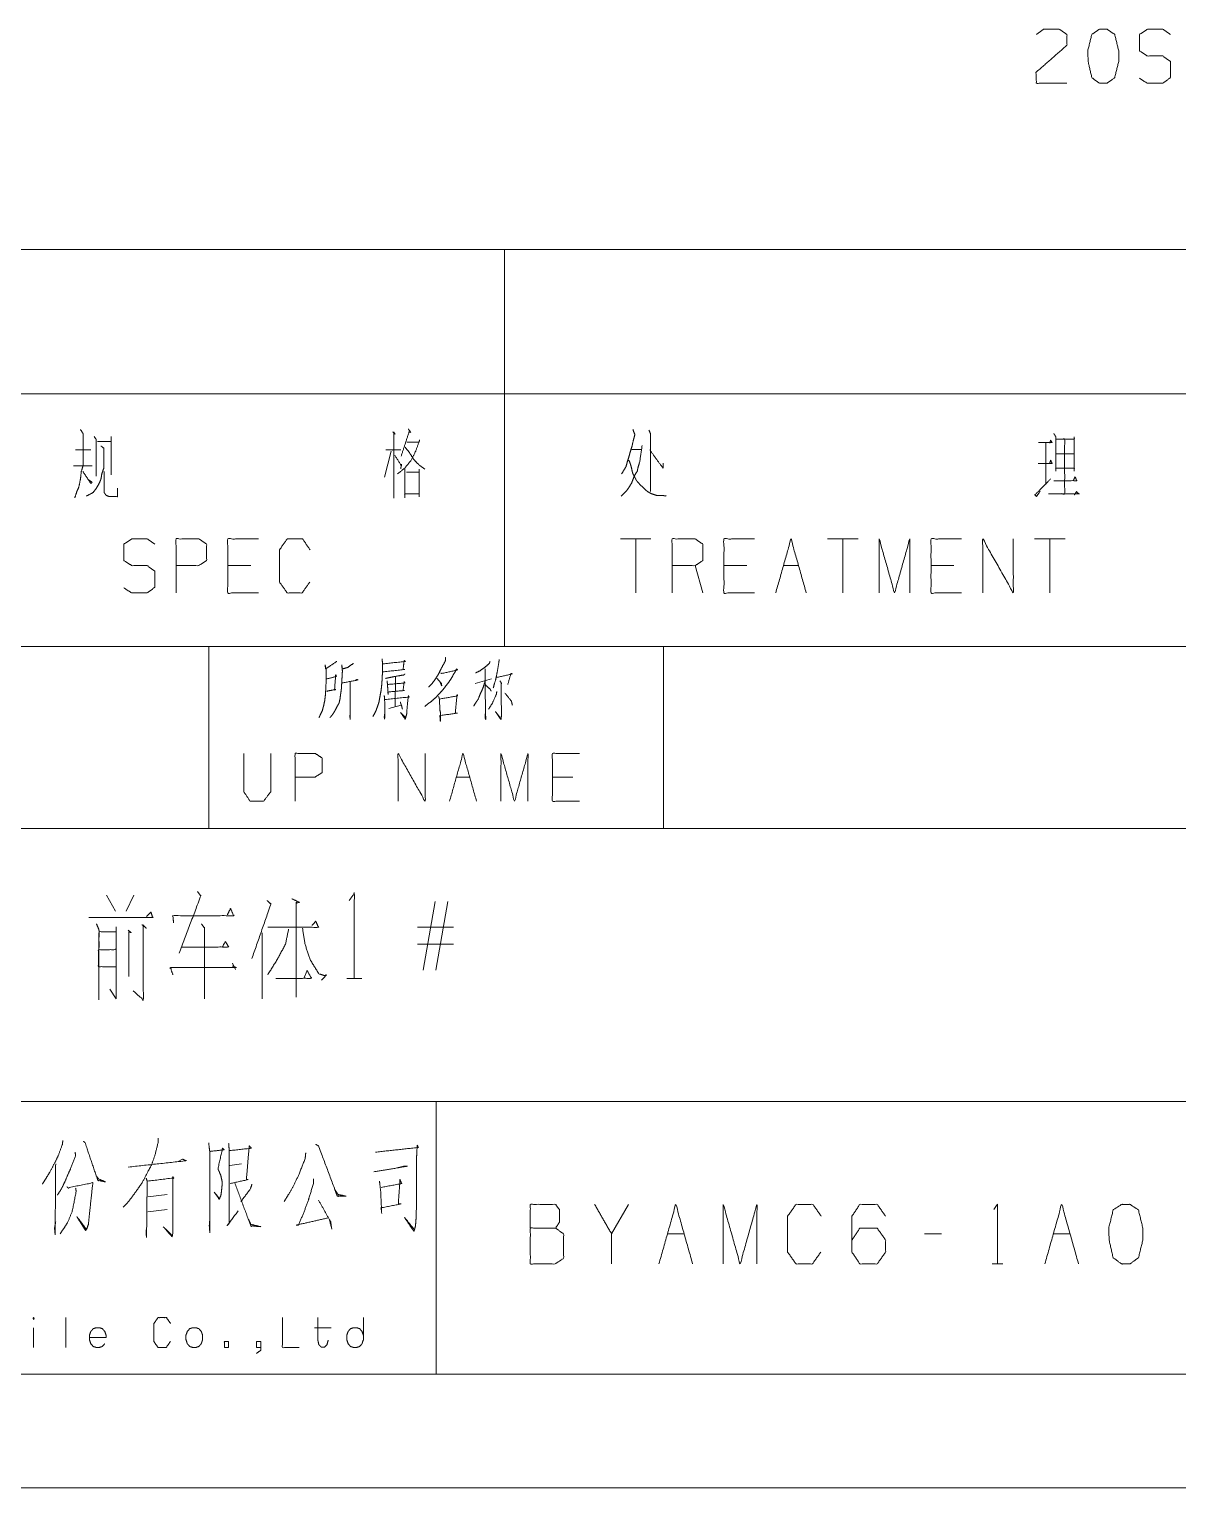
# Model space of a CAD drawing. Header units: millimetres. Extents: x 0 to 420, y 0 to 297.
# Drawn here: x 317.1 to 367.6, y 0 to 64.2 of the extents above; entities that cross this region are included whole.
import ezdxf

# ---------------------------------------------------------------- set-up
doc = ezdxf.new("R2010")
doc.units = ezdxf.units.MM
doc.layers.add('101', color=7, linetype='Continuous', true_color=0xffffff)

msp = doc.modelspace()

# ---------------------------------------------------------------- linework, layer by layer
at = {"layer": '101', "color": 72, "linetype": 'Continuous', "lineweight": 18}
for p, q in [((313, 54.463), (338, 54.463)), ((338, 54.463), (338, 48.113)), ((338, 54.463), (368, 54.463)), ((313, 48.113), (338, 48.113)), ((338, 48.113), (338, 37)), ((338, 48.113), (368, 48.113)), ((320.703, 46.25), (320.703, 44.55)), ((319.147, 45.65), (319.819, 45.65)), ((320.102, 46.025), (320.703, 46.025)), ((333.018, 45.6), (332.735, 44.45)), ((343.601, 45.675), (344.025, 45.675)), ((361.813, 45.95), (361.813, 44.125)), ((319.059, 44.95), (319.872, 44.95)), ((362.255, 45.475), (363.032, 45.475)), ((344.449, 41.737), (343.106, 41.737)), ((343.778, 41.737), (343.778, 39.362)), ((353.555, 41.737), (352.212, 41.737)), ((352.884, 41.737), (352.884, 39.362)), ((362.661, 41.737), (361.318, 41.737)), ((361.989, 41.737), (361.989, 39.362)), ((326.847, 40.563), (325.839, 40.563)), ((346.726, 39.362), (346.39, 40.563)), ((348.666, 40.563), (347.659, 40.563)), ((350.271, 40.563), (350.943, 40.563)), ((357.772, 40.563), (356.765, 40.563)), ((313, 37), (338, 37)), ((338, 37), (368, 37)), ((333.22, 35.666), (333.204, 34.364)), ((336.715, 35.379), (337.433, 35.578)), ((332.923, 34.275), (333.469, 34.43)), ((335.887, 31.261), (336.48, 31.261)), ((341.006, 31.261), (340.116, 31.261)), ((320.507, 26.071), (320.896, 25.363)), ((321.704, 26.071), (321.37, 25.363)), ((334.429, 22.764), (334.958, 25.796)), ((335.515, 25.796), (334.986, 22.764)), ((327.343, 24.418), (327.343, 21.504)), ((335.765, 24.654), (334.179, 24.654)), ((335.765, 23.906), (334.179, 23.906)), ((326.179, 22.804), (326.04, 23.079)), ((329.319, 22.725), (329.18, 22.41)), ((320.646, 21.938), (320.924, 21.504)), ((331.067, 22.41), (331.735, 22.41)), ((323.853, 14.454), (323.658, 14.35)), ((326.437, 14.247), (325.925, 14.178)), ((323.17, 12.901), (322.316, 12.798)), ((322.316, 12.142), (323.17, 12.246)), ((343.454, 12.469), (342.712, 11.172)), ((345.17, 11.172), (345.912, 11.172)), ((357.227, 11.172), (356.485, 11.172)), ((362.142, 11.172), (362.884, 11.172)), ((359.45, 9.847), (359.919, 9.847)), ((318.712, 7.499), (318.712, 6.174)), ((317.297, 7.043), (317.297, 6.174)), ((329.656, 7.043), (330.387, 7.043))]:
    msp.add_line(p, q, dxfattribs=at)
at = {"layer": '101', "color": 133, "linetype": 'Continuous', "lineweight": 18}
for p, q in [((235, 37), (415, 37)), ((325, 37), (325, 29)), ((345, 37), (345, 29)), ((235, 29), (415, 29)), ((285, 17), (394, 17)), ((335, 17), (335, 5)), ((25, 5), (415, 5)), ((235, 5), (415, 5)), ((0, 0), (420, 0))]:
    msp.add_line(p, q, dxfattribs=at)
at = {"layer": '101', "color": 72, "linetype": 'Continuous', "lineweight": 18}
for points, knots in [([(364.507, 61.78), (364.843, 62.03), (365.02, 62.73), (365.02, 63.205), (364.843, 63.93), (364.507, 64.155), (364.171, 64.155), (363.836, 63.93), (363.659, 63.205), (363.677, 62.73), (363.836, 62.03), (364.171, 61.78), (364.507, 61.78)], [0, 0, 0.067524, 0.18397, 0.260583, 0.380943, 0.446139, 0.500302, 0.565504, 0.685863, 0.762529, 0.878308, 0.945837, 1, 1]), ([(361.4, 63.93), (361.718, 64.155), (362.408, 64.155), (362.743, 63.93), (362.743, 63.455), (361.382, 62.255), (361.4, 61.78), (362.743, 61.78)], [0, 0, 0.069694, 0.192978, 0.265273, 0.350226, 0.674741, 0.759753, 1, 1]), ([(365.935, 62.005), (366.271, 61.78), (366.961, 61.78), (367.296, 62.03), (367.296, 62.73), (366.961, 62.98), (366.289, 62.98), (365.935, 63.205), (365.935, 63.93), (366.289, 64.155), (366.961, 64.155), (367.296, 63.93)], [0, 0, 0.068035, 0.184054, 0.254518, 0.372335, 0.442798, 0.555847, 0.62637, 0.748394, 0.818917, 0.931965, 1, 1]), ([(319.359, 46.55), (319.483, 46.35), (319.483, 45), (319.395, 44.7), (319.359, 44.375), (319.289, 44.025), (319.2, 43.825), (319.112, 43.55)], [0, 0, 0.076125, 0.513098, 0.614331, 0.720148, 0.835726, 0.906504, 1, 1]), ([(319.96, 46.25), (320.049, 46.1), (320.049, 44.5)], [0, 0, 0.098129, 1, 1]), ([(333.089, 46.45), (333.195, 46.35), (333.142, 46.425), (333.142, 43.525), (333.142, 45.65), (332.788, 45.65), (333.442, 45.65)], [0, 0, 0.023247, 0.037896, 0.500409, 0.839319, 0.895699, 1, 1]), ([(333.778, 46.575), (333.884, 46.425), (333.814, 46.45), (333.46, 45.375)], [0, 0, 0.132126, 0.186059, 1, 1]), ([(343.654, 46.55), (343.742, 46.325), (343.654, 46), (343.619, 45.825), (343.548, 45.6), (343.477, 45.35), (343.407, 45.125), (343.354, 44.925), (343.265, 44.775), (343.159, 44.6)], [0, 0, 0.116541, 0.278918, 0.364993, 0.478696, 0.603951, 0.71766, 0.817412, 0.901346, 1, 1]), ([(344.361, 46.525), (344.432, 46.35), (344.432, 43.825)], [0, 0, 0.06955, 1, 1]), ([(362.166, 46.375), (362.255, 46.225), (362.255, 44.725), (362.255, 44.85), (363.068, 44.85), (363.068, 44.725), (363.068, 46.225), (363.068, 46.125), (362.255, 46.125), (362.643, 46.125), (362.643, 43.725), (361.936, 43.725), (363.28, 43.725), (363.191, 43.775), (363.174, 43.825), (363.068, 43.675)], [0, 0, 0.016856, 0.162098, 0.174201, 0.252928, 0.265031, 0.410272, 0.419955, 0.498682, 0.536334, 0.76872, 0.837175, 0.967244, 0.977077, 0.982211, 1, 1]), ([(320.261, 45.825), (320.385, 45.725), (320.385, 44.85), (320.296, 44.6), (320.261, 44.375), (320.19, 44.2), (320.049, 43.95), (319.907, 43.775), (319.624, 43.625)], [0, 0, 0.062435, 0.405831, 0.509895, 0.599279, 0.673351, 0.786072, 0.874364, 1, 1]), ([(333.708, 46), (334.255, 46), (334.273, 46.1), (334.114, 45.625), (333.884, 45.175), (333.619, 44.85), (333.301, 44.6)], [0, 0, 0.220966, 0.26192, 0.463932, 0.667691, 0.836831, 1, 1]), ([(333.637, 45.775), (333.814, 45.55), (334.008, 45.25), (334.185, 45.05), (334.503, 44.8)], [0, 0, 0.21756, 0.48939, 0.692342, 1, 1]), ([(344.06, 45.85), (343.954, 45.125), (343.884, 44.9), (343.848, 44.725), (343.742, 44.55), (343.654, 44.35), (343.601, 44.2), (343.477, 44), (343.371, 43.85), (343.141, 43.625)], [0, 0, 0.296653, 0.392139, 0.46442, 0.547269, 0.635793, 0.700209, 0.795421, 0.869798, 1, 1]), ([(344.396, 45.65), (344.98, 44.85), (344.98, 45.075)], [0, 0, 0.814824, 1, 1]), ([(361.495, 45.975), (362.096, 45.975), (362.025, 46.075), (361.989, 45.95)], [0, 0, 0.704243, 0.847777, 1, 1]), ([(333.177, 45.425), (333.478, 44.95), (333.478, 45.025), (333.442, 44.825)], [0, 0, 0.668993, 0.75826, 1, 1]), ([(343.477, 45.2), (343.548, 45.025), (343.601, 44.825), (343.636, 44.65), (343.813, 44.3), (343.901, 44.2), (344.149, 43.95), (344.29, 43.825), (344.467, 43.725), (344.714, 43.65), (344.944, 43.65), (345.121, 43.625)], [0, 0, 0.075192, 0.15762, 0.228747, 0.384949, 0.438119, 0.578251, 0.653441, 0.734337, 0.837345, 0.928883, 1, 1]), ([(361.477, 45.05), (362.096, 45.05), (362.025, 45.2), (361.989, 45.075)], [0, 0, 0.676561, 0.857934, 1, 1]), ([(319.465, 44.7), (319.819, 44.175), (319.872, 44.225), (319.731, 44.325)], [0, 0, 0.720064, 0.802978, 1, 1]), ([(320.402, 44.7), (320.402, 43.775), (320.491, 43.65), (320.632, 43.6), (320.985, 43.6), (320.985, 43.975)], [0, 0, 0.472764, 0.551003, 0.627661, 0.808338, 1, 1]), ([(333.619, 44.8), (333.619, 43.55), (333.619, 43.725), (334.255, 43.725), (334.255, 43.6), (334.255, 44.8), (334.255, 44.675), (333.69, 44.675)], [0, 0, 0.306605, 0.34953, 0.505604, 0.536265, 0.830605, 0.861265, 1, 1]), ([(361.565, 43.85), (361.406, 43.6), (361.336, 43.675), (362.025, 44.375)], [0, 0, 0.214427, 0.289033, 1, 1]), ([(362.166, 44.3), (363.174, 44.3), (363.103, 44.475), (363.032, 44.325)], [0, 0, 0.739673, 0.878255, 1, 1]), ([(321.269, 39.588), (321.604, 39.362), (322.294, 39.362), (322.63, 39.613), (322.63, 40.313), (322.294, 40.563), (321.622, 40.563), (321.269, 40.788), (321.269, 41.513), (321.622, 41.737), (322.294, 41.737), (322.63, 41.513)], [0, 0, 0.068037, 0.184055, 0.25452, 0.372335, 0.4428, 0.555844, 0.626371, 0.748393, 0.81892, 0.931964, 1, 1]), ([(323.563, 39.362), (323.563, 41.737), (324.57, 41.737), (324.906, 41.513), (324.906, 40.788), (324.553, 40.563), (323.563, 40.563)], [0, 0, 0.401147, 0.571311, 0.639588, 0.762044, 0.832821, 1, 1]), ([(327.183, 39.362), (325.839, 39.362), (325.839, 41.737), (327.183, 41.737)], [0, 0, 0.26539, 0.73461, 1, 1]), ([(329.441, 39.838), (329.106, 39.362), (328.452, 39.362), (328.116, 39.838), (328.116, 41.263), (328.452, 41.737), (329.123, 41.737), (329.459, 41.263)], [0, 0, 0.114568, 0.243366, 0.357936, 0.638584, 0.753154, 0.885433, 1, 1]), ([(345.383, 39.362), (345.383, 41.737), (346.39, 41.737), (346.726, 41.513), (346.726, 40.788), (346.39, 40.563), (345.383, 40.563)], [0, 0, 0.400951, 0.571036, 0.639278, 0.761673, 0.829915, 1, 1]), ([(349.002, 39.362), (347.659, 39.362), (347.659, 41.737), (349.002, 41.737)], [0, 0, 0.26539, 0.73461, 1, 1]), ([(349.935, 39.362), (350.607, 41.737), (351.279, 39.362)], [0, 0, 0.499999, 1, 1]), ([(354.488, 39.362), (354.488, 41.737), (355.16, 39.362), (355.832, 41.737), (355.832, 39.362)], [0, 0, 0.245192, 0.500001, 0.754808, 1, 1]), ([(358.108, 39.362), (356.765, 39.362), (356.765, 41.737), (358.108, 41.737)], [0, 0, 0.26539, 0.73461, 1, 1]), ([(359.041, 39.362), (359.041, 41.737), (360.385, 39.362), (360.385, 41.737)], [0, 0, 0.317574, 0.682426, 1, 1]), ([(330.629, 36.351), (330.566, 36.307), (330.145, 36.02), (330.114, 36.196), (330.161, 36.02), (330.161, 35.446), (330.145, 35.092), (330.129, 34.849), (330.098, 34.606), (330.051, 34.386), (329.989, 34.165), (329.911, 34.01), (329.848, 33.878)], [0, 0, 0.024363, 0.186803, 0.243942, 0.302154, 0.485024, 0.597668, 0.675195, 0.753199, 0.825098, 0.89819, 0.953346, 1, 1]), ([(331.363, 36.262), (331.113, 36.086), (330.879, 36.02), (330.847, 36.196), (330.879, 35.931), (330.863, 35.666), (330.847, 35.379), (330.832, 35.136), (330.801, 34.916), (330.769, 34.673), (330.723, 34.496), (330.645, 34.364), (330.566, 34.209), (330.488, 34.077), (330.41, 33.966), (330.332, 33.878)], [0, 0, 0.096319, 0.172937, 0.229415, 0.313416, 0.396985, 0.487495, 0.564125, 0.634336, 0.711437, 0.768975, 0.817388, 0.871906, 0.920319, 0.962889, 1, 1]), ([(332.626, 36.461), (332.642, 36.262), (332.642, 35.909), (332.626, 35.578), (332.611, 35.357), (332.58, 35.07), (332.533, 34.827), (332.486, 34.562), (332.424, 34.364), (332.346, 34.165), (332.221, 33.922)], [0, 0, 0.076503, 0.212087, 0.33934, 0.424292, 0.535105, 0.630037, 0.733301, 0.813245, 0.895183, 1, 1]), ([(332.673, 36.24), (333.641, 36.351), (333.594, 36.395), (333.548, 35.998), (333.626, 35.998), (332.658, 35.887)], [0, 0, 0.39108, 0.416924, 0.577585, 0.60892, 1, 1]), ([(335.202, 35.843), (335.248, 35.821), (335.951, 35.975), (335.904, 36.02), (335.779, 35.799), (335.639, 35.556), (335.498, 35.357), (335.342, 35.158), (335.17, 34.96), (334.983, 34.761), (334.78, 34.584), (334.624, 34.474), (334.499, 34.364)], [0, 0, 0.017093, 0.254607, 0.275864, 0.359629, 0.452278, 0.53264, 0.616084, 0.70281, 0.792986, 0.881828, 0.944963, 1, 1]), ([(335.42, 36.527), (335.405, 36.373), (335.217, 36.02), (335.108, 35.799), (334.983, 35.6), (334.827, 35.379), (334.671, 35.225)], [0, 0, 0.101774, 0.363754, 0.525154, 0.678922, 0.85608, 1, 1]), ([(337.371, 36.351), (337.34, 36.262), (337.137, 36.086), (336.918, 35.931), (336.731, 35.843)], [0, 0, 0.111856, 0.433088, 0.752703, 1, 1]), ([(337.152, 36.02), (337.168, 34.275), (337.184, 33.79), (337.152, 33.878), (337.168, 34.077)], [0, 0, 0.691283, 0.883884, 0.921006, 1, 1]), ([(337.777, 36.439), (337.761, 36.329), (337.683, 35.865), (337.621, 35.556), (337.511, 35.181)], [0, 0, 0.086565, 0.451629, 0.696477, 1, 1]), ([(330.192, 35.026), (330.223, 35.048), (330.582, 35.114), (330.535, 35.092), (330.582, 35.777), (330.613, 35.688), (330.176, 35.578)], [0, 0, 0.022681, 0.239273, 0.269981, 0.676983, 0.732557, 1, 1]), ([(330.863, 35.401), (331.566, 35.534), (331.519, 35.556), (331.441, 35.512)], [0, 0, 0.834819, 0.895271, 1, 1]), ([(331.222, 35.446), (331.222, 33.812), (331.207, 33.922), (331.222, 34.099)], [0, 0, 0.849783, 0.907772, 1, 1]), ([(333.626, 35.799), (333.579, 35.755), (333.188, 35.688), (332.97, 35.644), (332.767, 35.6)], [0, 0, 0.07226, 0.516589, 0.766867, 1, 1]), ([(332.845, 35.49), (332.861, 35.335), (332.892, 34.894), (332.876, 35.004), (333.61, 35.07), (333.548, 35.07), (333.594, 35.468), (333.626, 35.401), (332.861, 35.335)], [0, 0, 0.056492, 0.217482, 0.258029, 0.525926, 0.548635, 0.694164, 0.720796, 1, 1]), ([(335.03, 35.6), (335.061, 35.578), (335.233, 35.379), (335.248, 35.269), (335.186, 35.423)], [0, 0, 0.066028, 0.519581, 0.712132, 1, 1]), ([(337.152, 35.468), (337.059, 35.181), (336.949, 34.938), (336.856, 34.695), (336.762, 34.562), (336.653, 34.386)], [0, 0, 0.251918, 0.474135, 0.691326, 0.826694, 1, 1]), ([(337.168, 35.313), (337.371, 35.136), (337.418, 35.048)], [0, 0, 0.729109, 1, 1]), ([(337.808, 35.49), (337.886, 35.379), (337.855, 35.401), (337.87, 34.231), (337.87, 33.944), (337.855, 33.79), (337.605, 34.143), (337.855, 33.834)], [0, 0, 0.051678, 0.066298, 0.513635, 0.623349, 0.682727, 0.848098, 1, 1]), ([(337.652, 35.644), (338.354, 35.799), (338.292, 35.821), (338.151, 35.335)], [0, 0, 0.557066, 0.608364, 1, 1]), ([(332.72, 34.849), (332.736, 34.651), (332.751, 34.143), (332.736, 33.812), (332.72, 33.9), (332.751, 34.121)], [0, 0, 0.147471, 0.523364, 0.768667, 0.835021, 1, 1]), ([(332.751, 34.673), (333.813, 34.783), (333.782, 34.849), (333.766, 34.739), (333.719, 34.231), (333.704, 34.032), (333.641, 33.812), (333.438, 34.099), (333.657, 33.878)], [0, 0, 0.374083, 0.399749, 0.43883, 0.61759, 0.687458, 0.767887, 0.891105, 1, 1]), ([(335.108, 34.805), (335.139, 34.739), (335.17, 34.187), (335.186, 34.121), (335.186, 33.723), (335.17, 33.9), (335.17, 33.966), (335.935, 34.077), (335.842, 34.077), (335.92, 34.894), (335.951, 34.849), (335.904, 34.827), (335.155, 34.695)], [0, 0, 0.018828, 0.160986, 0.178485, 0.280676, 0.326272, 0.343303, 0.542024, 0.566111, 0.777126, 0.791033, 0.804348, 1, 1]), ([(337.668, 35.026), (337.652, 34.916), (337.48, 34.518), (337.309, 34.253)], [0, 0, 0.129619, 0.632946, 1, 1]), ([(338.027, 34.96), (338.308, 34.606), (338.354, 34.43)], [0, 0, 0.711821, 1, 1]), ([(333.423, 34.562), (333.485, 34.386), (333.516, 34.253)], [0, 0, 0.579215, 1, 1]), ([(326.539, 32.299), (326.539, 30.621), (326.82, 30.202), (327.413, 30.202), (327.725, 30.621), (327.725, 32.299)], [0, 0, 0.337151, 0.438599, 0.557782, 0.662849, 1, 1]), ([(328.802, 30.202), (328.802, 32.299), (329.691, 32.299), (329.988, 32.1), (329.988, 31.46), (329.676, 31.261), (328.802, 31.261)], [0, 0, 0.401145, 0.571312, 0.639588, 0.762043, 0.832818, 1, 1]), ([(333.328, 30.202), (333.328, 32.299), (334.514, 30.202), (334.514, 32.299)], [0, 0, 0.317574, 0.682426, 1, 1]), ([(337.853, 30.202), (337.853, 32.299), (338.447, 30.202), (339.04, 32.299), (339.04, 30.202)], [0, 0, 0.245192, 0.5, 0.754808, 1, 1]), ([(341.303, 30.202), (340.116, 30.202), (340.116, 32.299), (341.303, 32.299)], [0, 0, 0.265389, 0.734611, 1, 1]), ([(324.509, 26.229), (324.648, 26.032), (323.702, 23.512)], [0, 0, 0.082206, 1, 1]), ([(327.565, 25.835), (327.732, 25.678), (326.897, 23.276)], [0, 0, 0.082802, 1, 1]), ([(328.651, 25.914), (328.985, 25.756), (328.846, 25.717), (328.846, 21.583)], [0, 0, 0.079453, 0.110572, 1, 1]), ([(331.178, 25.835), (331.401, 26.15), (331.401, 22.41)], [0, 0, 0.09349, 1, 1]), ([(319.727, 25.087), (322.539, 25.087), (322.455, 25.323), (322.26, 25.127)], [0, 0, 0.842005, 0.917044, 1, 1]), ([(323.452, 24.851), (323.424, 25.166), (326.096, 25.166), (325.957, 25.481), (325.818, 25.205)], [0, 0, 0.086831, 0.820651, 0.915214, 1, 1]), ([(320.061, 24.812), (320.173, 24.536), (320.173, 21.465), (320.173, 24.457), (320.924, 24.457), (320.924, 24.654), (320.924, 21.504), (320.924, 23.67), (320.145, 23.67), (320.145, 22.922), (320.896, 22.922)], [0, 0, 0.019945, 0.226008, 0.426788, 0.477218, 0.490428, 0.701775, 0.847076, 0.899375, 0.94957, 1, 1]), ([(321.453, 24.536), (321.592, 24.418), (321.481, 24.457), (321.481, 22.489)], [0, 0, 0.080443, 0.132492, 1, 1]), ([(322.066, 24.772), (322.26, 24.615), (322.121, 24.733), (322.121, 21.465), (321.676, 21.859)], [0, 0, 0.058327, 0.100824, 0.861605, 1, 1]), ([(324.676, 24.812), (324.815, 24.615), (324.815, 21.504)], [0, 0, 0.071936, 1, 1]), ([(327.593, 24.654), (329.82, 24.654), (329.709, 24.93), (329.542, 24.733)], [0, 0, 0.800378, 0.907214, 1, 1]), ([(328.512, 24.575), (328.373, 23.906), (328.011, 23.237), (327.593, 22.567)], [0, 0, 0.306099, 0.646779, 1, 1]), ([(329.124, 24.615), (329.236, 23.906), (329.458, 23.237), (329.848, 22.607), (330.098, 22.528), (330.182, 22.567), (329.959, 22.331)], [0, 0, 0.252327, 0.500434, 0.760976, 0.853348, 0.885816, 1, 1]), ([(323.813, 23.788), (325.873, 23.788), (325.734, 24.024), (325.595, 23.788)], [0, 0, 0.789754, 0.894877, 1, 1]), ([(323.424, 22.567), (323.312, 22.882), (326.207, 22.882), (326.04, 22.961)], [0, 0, 0.097864, 0.945911, 1, 1]), ([(327.955, 22.41), (329.514, 22.41), (329.319, 22.764)], [0, 0, 0.794015, 1, 1]), ([(318.585, 15.282), (318.561, 15.109), (318.39, 14.626), (318.219, 14.281), (318, 13.867), (317.829, 13.591), (317.683, 13.35)], [0, 0, 0.081145, 0.319756, 0.499049, 0.717311, 0.868474, 1, 1]), ([(319.122, 14.764), (319.146, 14.626), (318.927, 14.04), (318.829, 13.833), (318.683, 13.488), (318.536, 13.177), (318.341, 12.867)], [0, 0, 0.067376, 0.36846, 0.478481, 0.658656, 0.823687, 1, 1]), ([(319.488, 15.247), (319.561, 15.178), (320.122, 13.522), (320.463, 13.453), (320.146, 13.591), (320.049, 13.729)], [0, 0, 0.037082, 0.681737, 0.810185, 0.937687, 1, 1]), ([(322.779, 15.385), (322.779, 15.213), (322.633, 14.626), (322.487, 14.212), (322.34, 13.936), (322.072, 13.419), (321.682, 12.867), (321.414, 12.522), (321.243, 12.349)], [0, 0, 0.049752, 0.224095, 0.350741, 0.440842, 0.608969, 0.803946, 0.929998, 1, 1]), ([(324.998, 15.178), (325.047, 14.764), (325.047, 11.245), (325.023, 11.521), (325.047, 11.832)], [0, 0, 0.092137, 0.86992, 0.931161, 1, 1]), ([(325.071, 14.799), (325.681, 14.868), (325.608, 14.937), (325.413, 14.074), (325.413, 14.005), (325.462, 13.902), (325.535, 13.729), (325.584, 13.488), (325.584, 13.281), (325.559, 13.039), (325.535, 12.867), (325.462, 12.694), (325.242, 13.005), (325.462, 12.729)], [0, 0, 0.163216, 0.189965, 0.42515, 0.443501, 0.473931, 0.523766, 0.589292, 0.644345, 0.7089, 0.755234, 0.805069, 0.906205, 1, 1]), ([(325.876, 15.144), (325.901, 14.833), (325.901, 11.659), (325.803, 11.521), (326.291, 12.177)], [0, 0, 0.069653, 0.779472, 0.817267, 1, 1]), ([(325.925, 14.833), (326.876, 14.937), (326.779, 15.04), (326.657, 13.557), (326.73, 13.557), (325.949, 13.384)], [0, 0, 0.276542, 0.317649, 0.747834, 0.768982, 1, 1]), ([(329.705, 15.109), (329.827, 15.04), (330.656, 12.832), (331.046, 12.832), (330.681, 12.901), (330.534, 13.143)], [0, 0, 0.039541, 0.705114, 0.815247, 0.920312, 1, 1]), ([(332.338, 14.764), (334.216, 14.971), (334.168, 15.075), (334.143, 14.557), (334.143, 12.625), (334.119, 11.866), (334.094, 11.521), (334.046, 11.349), (334.021, 11.28), (333.607, 11.901), (334.021, 11.383)], [0, 0, 0.261649, 0.277493, 0.349233, 0.616764, 0.72192, 0.769813, 0.794637, 0.804771, 0.908172, 1, 1]), ([(318.268, 14.247), (318.244, 11.142), (318.219, 11.418), (318.268, 11.694)], [0, 0, 0.847819, 0.923473, 1, 1]), ([(321.462, 14.109), (323.999, 14.385), (323.853, 14.454)], [0, 0, 0.940373, 1, 1]), ([(329.266, 14.73), (329.241, 14.488), (328.973, 13.798), (328.729, 13.281), (328.485, 12.867), (328.315, 12.591)], [0, 0, 0.102841, 0.416511, 0.658903, 0.86249, 1, 1]), ([(332.265, 13.902), (333.729, 14.143), (333.582, 14.143), (333.314, 14.074)], [0, 0, 0.777945, 0.854701, 1, 1]), ([(322.243, 13.626), (322.292, 13.488), (322.267, 11.211), (322.267, 11.004), (322.243, 11.211), (322.267, 11.452)], [0, 0, 0.047497, 0.786427, 0.853598, 0.921235, 1, 1]), ([(322.292, 13.488), (323.414, 13.626), (323.414, 13.695), (323.462, 13.626), (323.414, 13.591), (323.414, 11.176), (323.389, 11.038), (322.999, 11.487), (323.389, 11.107)], [0, 0, 0.224398, 0.238094, 0.254868, 0.266729, 0.746112, 0.77393, 0.891944, 1, 1]), ([(329.607, 13.591), (329.607, 13.384), (329.388, 12.694), (329.412, 12.729), (329.193, 12.142), (328.949, 11.556), (328.851, 11.556), (330.217, 11.866)], [0, 0, 0.05545, 0.249412, 0.26073, 0.428483, 0.598637, 0.624772, 1, 1]), ([(332.509, 13.488), (332.558, 13.074), (332.607, 12.073), (332.582, 12.315), (333.46, 12.487), (333.338, 12.487), (333.411, 13.557), (333.485, 13.384), (332.582, 13.212)], [0, 0, 0.08584, 0.292105, 0.342087, 0.526357, 0.55147, 0.772215, 0.810799, 1, 1]), ([(319.146, 13.177), (319.17, 13.039), (319, 12.177), (318.805, 11.694), (318.634, 11.418), (318.463, 11.176)], [0, 0, 0.064861, 0.471802, 0.712904, 0.863112, 1, 1]), ([(318.756, 13.246), (318.829, 13.177), (318.878, 13.212), (319.902, 13.419), (319.756, 12.073), (319.707, 11.59), (319.634, 11.383), (319.585, 11.314), (319.195, 11.935), (319.609, 11.383)], [0, 0, 0.021075, 0.033595, 0.252602, 0.536206, 0.63793, 0.683936, 0.701643, 0.855333, 1, 1]), ([(326.145, 13.419), (326.852, 11.521), (327.291, 11.487), (326.852, 11.59), (326.754, 11.797)], [0, 0, 0.643821, 0.783835, 0.927246, 1, 1]), ([(326.901, 13.35), (326.828, 13.143), (326.413, 12.591)], [0, 0, 0.241282, 1, 1]), ([(329.827, 12.66), (330.363, 11.694), (330.412, 11.383), (330.315, 11.763)], [0, 0, 0.610117, 0.783655, 1, 1]), ([(339.142, 11.421), (339.142, 12.469), (340.254, 12.469), (340.43, 12.221), (340.43, 11.697), (340.254, 11.421), (339.142, 11.421), (339.142, 9.847), (340.235, 9.847), (340.606, 10.096), (340.606, 11.172), (340.254, 11.421)], [0, 0, 0.115917, 0.238847, 0.272469, 0.330428, 0.366584, 0.489513, 0.663389, 0.784162, 0.833485, 0.952453, 1, 1]), ([(342.712, 9.847), (342.712, 11.172), (341.971, 12.469)], [0, 0, 0.469959, 1, 1]), ([(347.628, 9.847), (347.628, 12.469), (348.37, 9.847), (349.111, 12.469), (349.111, 9.847)], [0, 0, 0.245192, 0.5, 0.754808, 1, 1]), ([(351.92, 10.372), (351.55, 9.847), (350.828, 9.847), (350.457, 10.372), (350.457, 11.945), (350.828, 12.469), (351.569, 12.469), (351.94, 11.945)], [0, 0, 0.114569, 0.243366, 0.357935, 0.638584, 0.753153, 0.885431, 1, 1]), ([(353.286, 10.896), (353.637, 11.421), (354.398, 11.421), (354.769, 10.896), (354.769, 10.372), (354.398, 9.847), (353.637, 9.847), (353.286, 10.372), (353.286, 11.945), (353.637, 12.469), (354.398, 12.469), (354.769, 11.945)], [0, 0, 0.076963, 0.169761, 0.248073, 0.312018, 0.390331, 0.483128, 0.560091, 0.751927, 0.82889, 0.921688, 1, 1]), ([(359.528, 12.249), (359.684, 12.469), (359.684, 9.847)], [0, 0, 0.093489, 1, 1]), ([(365.517, 9.847), (365.888, 10.123), (366.083, 10.896), (366.083, 11.421), (365.888, 12.221), (365.517, 12.469), (365.147, 12.469), (364.776, 12.221), (364.581, 11.421), (364.6, 10.896), (364.776, 10.123), (365.147, 9.847), (365.517, 9.847)], [0, 0, 0.06753, 0.183974, 0.260586, 0.380945, 0.446147, 0.500311, 0.565508, 0.685867, 0.762531, 0.878311, 0.945836, 1, 1]), ([(317.297, 7.402), (317.317, 7.457), (317.297, 7.499), (317.278, 7.457), (317.297, 7.402)], [0, 0, 0.280627, 0.5, 0.719373, 1, 1]), ([(323.316, 6.436), (323.13, 6.174), (322.769, 6.174), (322.584, 6.436), (322.584, 7.223), (322.769, 7.485), (323.14, 7.485), (323.325, 7.223)], [0, 0, 0.114567, 0.24337, 0.357937, 0.638582, 0.753149, 0.885433, 1, 1]), ([(328.241, 7.485), (328.241, 6.174), (328.983, 6.174)], [0, 0, 0.638728, 1, 1]), ([(330.251, 6.491), (330.202, 6.298), (330.095, 6.188), (329.958, 6.188), (329.841, 6.298), (329.802, 6.491), (329.802, 7.499)], [0, 0, 0.107406, 0.190396, 0.26402, 0.350759, 0.456999, 1, 1]), ([(331.802, 7.485), (331.802, 6.519), (331.743, 6.34), (331.636, 6.215), (331.499, 6.174), (331.373, 6.174), (331.236, 6.215), (331.129, 6.34), (331.07, 6.519), (331.07, 6.712), (331.129, 6.878), (331.236, 7.002), (331.373, 7.043), (331.499, 7.043), (331.636, 7.002), (331.743, 6.878), (331.802, 6.712)], [0, 0, 0.286727, 0.342739, 0.39146, 0.433824, 0.471471, 0.513835, 0.562557, 0.618569, 0.675914, 0.728048, 0.77677, 0.819134, 0.856781, 0.899145, 0.947866, 1, 1]), ([(320.428, 6.34), (320.321, 6.215), (320.185, 6.174), (320.058, 6.174), (319.921, 6.215), (319.814, 6.34), (319.755, 6.519), (319.755, 6.712), (319.814, 6.878), (319.921, 7.002), (320.058, 7.043), (320.185, 7.043), (320.321, 7.002), (320.428, 6.878), (320.487, 6.712), (320.487, 6.616), (319.755, 6.616)], [0, 0, 0.053947, 0.100856, 0.142541, 0.189449, 0.243396, 0.305417, 0.368913, 0.426639, 0.480586, 0.527495, 0.56918, 0.616088, 0.670035, 0.727761, 0.759509, 1, 1]), ([(324.057, 6.34), (324.164, 6.215), (324.301, 6.174), (324.428, 6.174), (324.564, 6.215), (324.672, 6.34), (324.73, 6.519), (324.73, 6.712), (324.672, 6.878), (324.564, 7.002), (324.428, 7.043), (324.301, 7.043), (324.164, 7.002), (324.057, 6.878), (323.998, 6.712), (323.998, 6.519), (324.057, 6.34)], [0, 0, 0.063224, 0.118198, 0.167051, 0.222025, 0.285248, 0.357933, 0.432348, 0.5, 0.563224, 0.618198, 0.667051, 0.722025, 0.785248, 0.8529, 0.927315, 1, 1]), ([(325.686, 6.174), (325.871, 6.174), (325.871, 6.436), (325.686, 6.436), (325.686, 6.174)], [0, 0, 0.207087, 0.5, 0.707087, 1, 1]), ([(327.286, 6.174), (327.1, 6.174), (327.1, 6.436), (327.286, 6.436), (327.286, 6.05), (327.1, 5.912)], [0, 0, 0.148246, 0.357931, 0.506176, 0.815186, 1, 1])]:
    msp.add_open_spline(points, degree=1, knots=knots, dxfattribs=at)
for points in [[(335.591, 30.202), (336.184, 32.299), (336.777, 30.202)], [(344.799, 9.847), (345.541, 12.469), (346.282, 9.847)], [(361.772, 9.847), (362.513, 12.469), (363.255, 9.847)]]:
    msp.add_open_spline(points, degree=1, dxfattribs=at)

doc.saveas('drawing.dxf')
